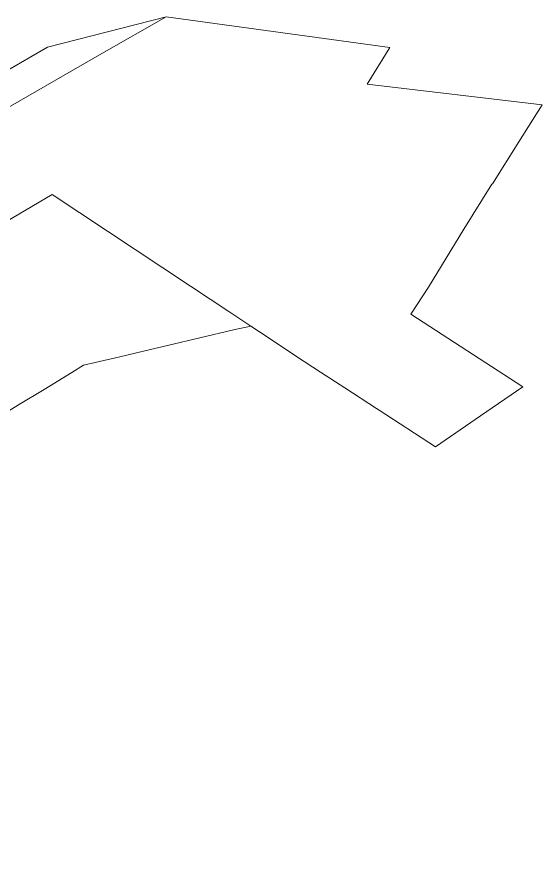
# Model space of a CAD drawing. Header units: metres. Extents: x -1 to 308408, y -2 to 6256973.
# Drawn here: x 308085 to 308408, y 6254560 to 6255079 of the extents above; entities that cross this region are included whole.
import ezdxf

# ---------------------------------------------------------------- set-up
doc = ezdxf.new("R2010")
doc.units = ezdxf.units.M
doc.layers.add('Cadastre Land Parcels_SP_EXT', color=9, linetype='Continuous', lineweight=5)

msp = doc.modelspace()

# ---------------------------------------------------------------- linework, layer by layer
at = {"layer": 'Cadastre Land Parcels_SP_EXT', "linetype": 'Continuous'}
msp.add_lwpolyline([(307558.06, 6254560.23), (307657.94, 6254644.39), (307939.21, 6254942.02), (308137.11, 6255056.12), (308176.62, 6255078.74), (308103.86, 6255060.14), (308076.88, 6255044.62), (307955.99, 6254975.06), (307901.55, 6254931.91), (307645, 6254660.31), (307580.59, 6254605.64), (307585.99, 6254604.66), (307558.06, 6254560.23)], close=True, dxfattribs=at)
for points in [[(307990.58, 6254901.11), (308106.59, 6254969.57), (308191.71, 6254913.19), (308215.93, 6254897.16), (308228.7, 6254888.6), (308238.14, 6254882.37), (308256.87, 6254869.85), (308271.56, 6254860.33), (308286.55, 6254850.62), (308305.92, 6254837.91), (308307.64, 6254836.85), (308342.1, 6254814.38), (308369.92, 6254833.5), (308395.83, 6254851.3), (308327.01, 6254895.9), (308337.95, 6254912.6), (308359.57, 6254948.26), (308376.88, 6254975.79), (308376.88, 6254975.79), (308377.12, 6254976.17), (308393.32, 6255001.86), (308407.71, 6255024.72), (308300.22, 6255037.44), (308314.15, 6255059.86), (308176.62, 6255078.74), (308137.11, 6255056.12), (307939.21, 6254942.02)], [(308079.04, 6254835.86), (308085.95, 6254840.08), (308101.67, 6254849.69), (308118.75, 6254860.1), (308125.99, 6254864.56), (308133.16, 6254866.23), (308148.19, 6254869.78), (308162.84, 6254873.26), (308178.26, 6254876.91), (308197.37, 6254881.4), (308218.05, 6254886.29), (308228.7, 6254888.6), (308228.7, 6254888.6), (308215.93, 6254897.16), (308191.71, 6254913.19), (308106.59, 6254969.57), (307990.58, 6254901.11)]]:
    msp.add_lwpolyline(points, dxfattribs=at)

doc.saveas('drawing.dxf')
